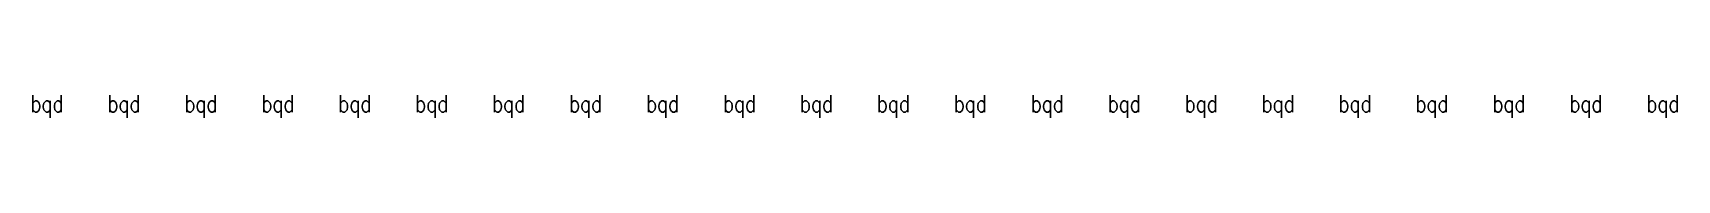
# Model space of a CAD drawing. Header units: inches. Extents: x -1640460 to 2672754, y -1012 to 1209503.
# Drawn here: x 2608645 to 2672754, y 291796 to 292676 of the extents above; entities that cross this region are included whole.
import ezdxf
from ezdxf.enums import TextEntityAlignment as Align

# ---------------------------------------------------------------- set-up
doc = ezdxf.new("R2010")
doc.units = ezdxf.units.IN
doc.header["$MEASUREMENT"] = 0
doc.layers.add('DAM_KT', color=4, linetype='Continuous')
doc.styles.add('KICH_THUOC', font='vnsimli.shx', dxfattribs={"width": 0.8})

# ---------------------------------------------------------------- blocks, each defined once
blk = doc.blocks.new('TEXT')
at = {"style": 'KICH_THUOC', "width": 0.8}
blk.add_attdef('NOI_DUNG', text='', height=2.2, dxfattribs=at).set_placement((0, 0), align=Align.BOTTOM_CENTER)
blk = doc.blocks.new('BAN_QUA_DO')
at = {"layer": 'DAM_KT', "xscale": 300, "yscale": 300}
blk.add_blockref('TEXT', (1490, 1500), dxfattribs=at).add_auto_attribs({'NOI_DUNG': 'bqd'})

msp = doc.modelspace()

# ---------------------------------------------------------------- block references
for p in [(2607709.3, 290317.6), (2610709.3, 290317.6), (2613709.3, 290317.6), (2616709.3, 290317.6), (2619709.3, 290317.6), (2622709.3, 290317.6), (2625709.3, 290317.6), (2628709.3, 290317.6), (2631709.3, 290317.6), (2634709.3, 290317.6), (2637709.3, 290317.6), (2640709.3, 290317.6), (2643709.3, 290317.6), (2646709.3, 290317.6), (2649709.3, 290317.6), (2652709.3, 290317.6), (2655709.3, 290317.6), (2658709.3, 290317.6), (2661709.3, 290317.6), (2664709.3, 290317.6), (2667709.3, 290317.6), (2670709.3, 290317.6)]:
    msp.add_blockref('BAN_QUA_DO', p)

doc.saveas('drawing.dxf')
